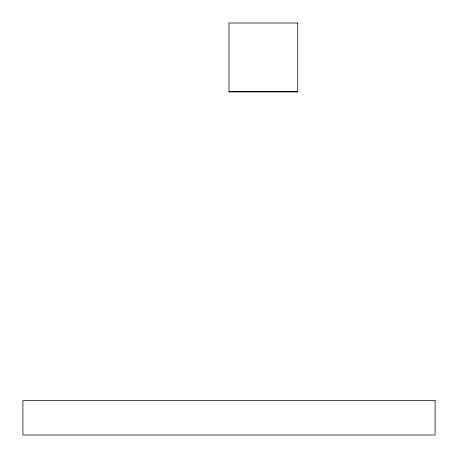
<?xml version="1.0" encoding="UTF-8"?>
<svg xmlns="http://www.w3.org/2000/svg" width="458" height="458" viewBox="0 0 458 458"><rect width="100%" height="100%" fill="white"/><g stroke="black" fill="none" stroke-linecap="round" stroke-linejoin="round"><path stroke-width="0.69" d="M229 91.692L297.7 91.692M297.7 22.992L229 22.992L229 91.892L297.7 91.892L297.7 22.992M435.1 400.658L22.9 400.658L22.9 435.008L435.1 435.008L435.1 400.658"/></g></svg>
